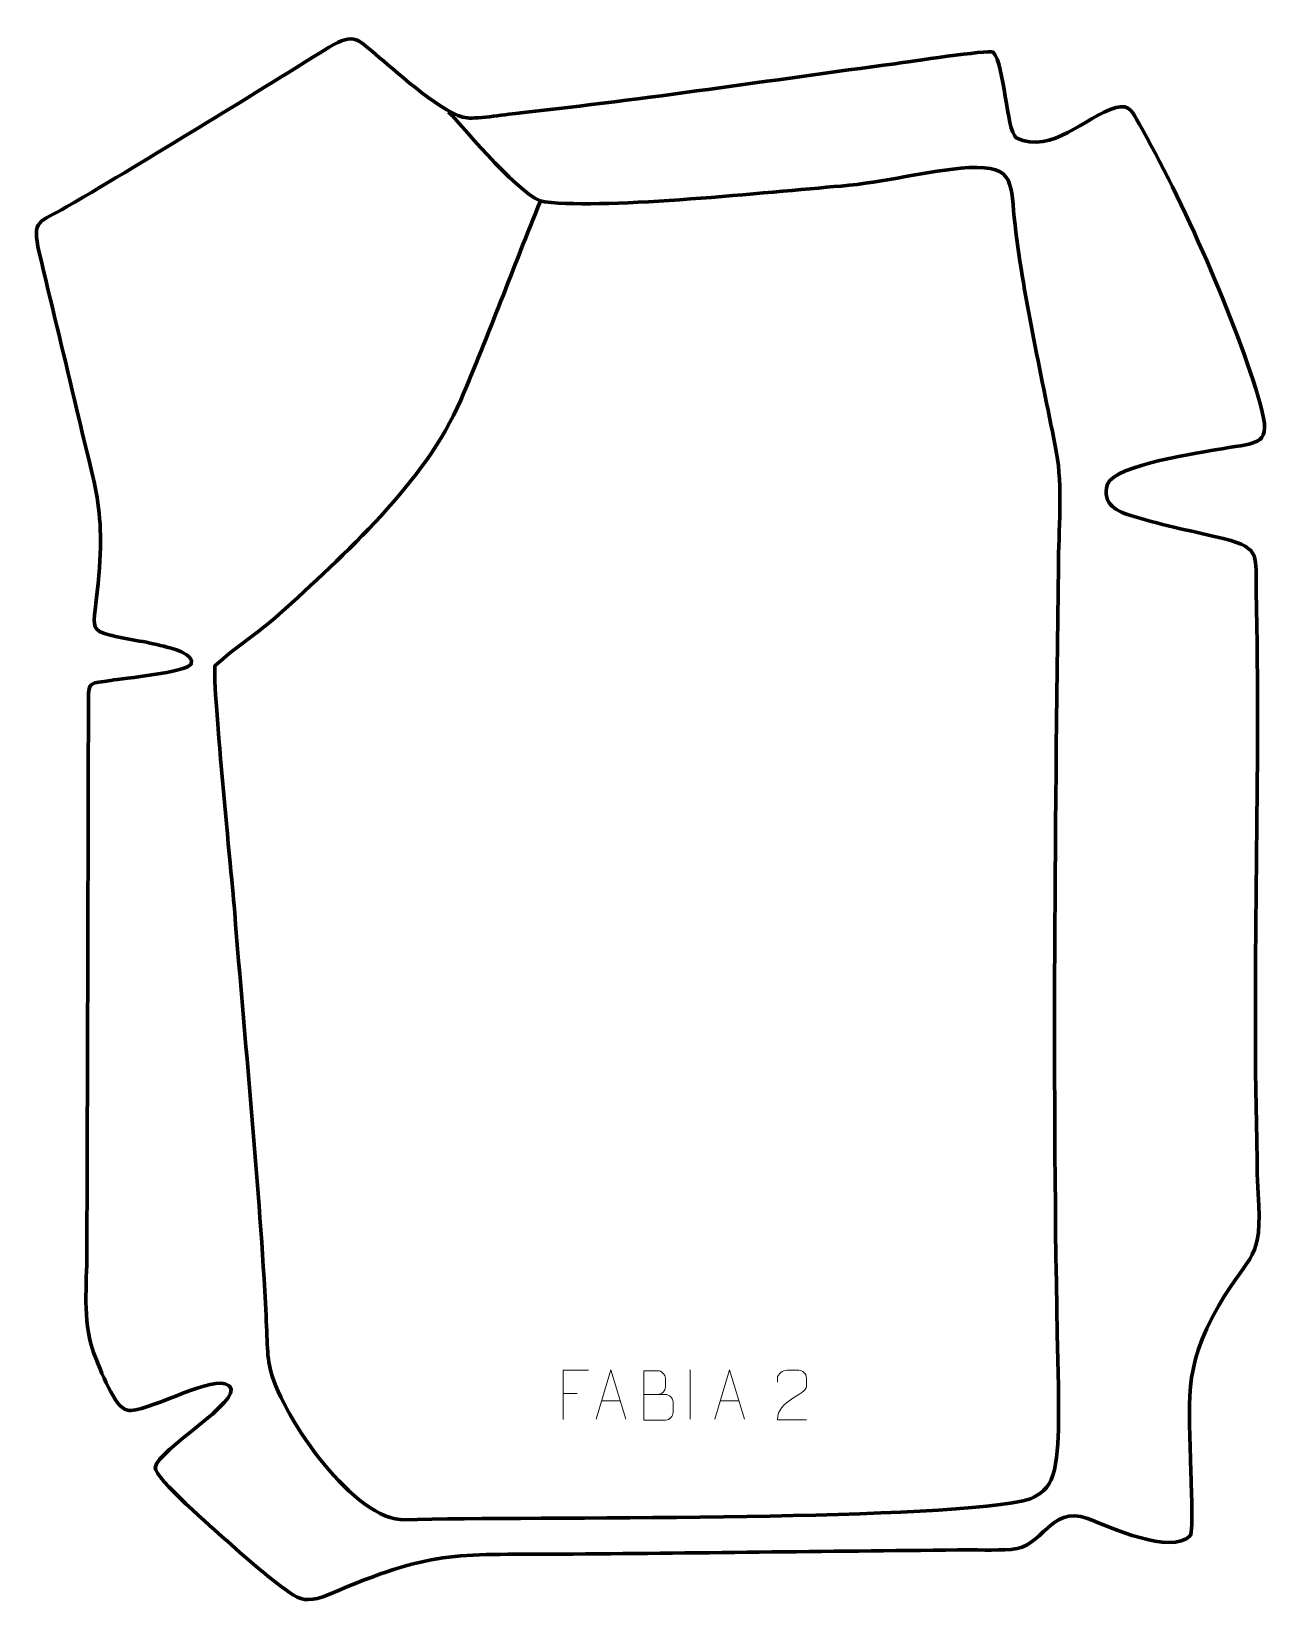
# Model space of a CAD drawing. Header units: millimetres. Extents: x -630 to -4, y -83 to 710.
import ezdxf

# ---------------------------------------------------------------- set-up
doc = ezdxf.new("R2010")
doc.units = ezdxf.units.MM
doc.header["$MEASUREMENT"] = 0
doc.layers.add('layer 1', color=7, linetype='Continuous', plot=False)
doc.layers.add('layer 3', color=7, linetype='Continuous')
doc.layers.add('layer 4', color=7, linetype='Continuous')

msp = doc.modelspace()

# ---------------------------------------------------------------- linework, layer by layer
at = {"layer": 'layer 1', "color": 250, "lineweight": 9}
for points, knots in [([(-348.6482, 33.7826), (-348.6482, 33.7826), (-361.5222, 33.7826), (-361.5222, 33.7826), (-361.5222, 33.7826), (-361.5222, 33.7826), (-361.5222, 8.829), (-361.5222, 8.829)], [0, 0, 0, 0, 0.33333333, 0.33333333, 0.33333333, 0.33333333, 1, 1, 1, 1]), ([(-344.8078, 9.0564), (-344.8078, 9.0564), (-337.4368, 34.0099), (-337.4368, 34.0099), (-337.4368, 34.0099), (-337.4368, 34.0099), (-329.8669, 9.0564), (-329.8669, 9.0564)], [0, 0, 0, 0, 0.33333333, 0.33333333, 0.33333333, 0.33333333, 1, 1, 1, 1]), ([(-320.7219, 21.5331), (-317.0833, 21.5335), (-313.4962, 21.5335), (-309.8568, 21.5331), (-309.8568, 21.5331), (-307.8814, 21.5158), (-305.9578, 19.7797), (-305.9578, 17.7301), (-305.9578, 17.7301), (-305.9582, 16.6015), (-305.9582, 13.5521), (-305.9578, 12.4232), (-305.9578, 12.4232), (-305.9402, 10.5653), (-307.4823, 8.5514), (-309.8038, 8.5683), (-309.8038, 8.5683), (-313.4436, 8.5687), (-317.083, 8.5687), (-320.7219, 8.5683), (-320.7219, 8.5683), (-320.7219, 16.8866), (-320.7219, 25.2044), (-320.7219, 33.5219), (-320.7219, 33.5219), (-318.3482, 33.5219), (-315.9741, 33.5219), (-313.5999, 33.5219), (-313.5999, 33.5219), (-311.9191, 33.5395), (-309.8223, 31.629), (-309.8046, 29.6666), (-309.8046, 29.6666), (-309.805, 27.6005), (-309.805, 27.4545), (-309.8046, 25.388), (-309.8046, 25.388), (-309.7873, 23.3219), (-311.6418, 21.5158), (-313.6518, 21.5331)], [0, 0, 0, 0, 0.09090909, 0.09090909, 0.09090909, 0.09090909, 0.18181818, 0.18181818, 0.18181818, 0.18181818, 0.27272727, 0.27272727, 0.27272727, 0.27272727, 0.36363636, 0.36363636, 0.36363636, 0.36363636, 0.45454545, 0.45454545, 0.45454545, 0.45454545, 0.54545455, 0.54545455, 0.54545455, 0.54545455, 0.63636364, 0.63636364, 0.63636364, 0.63636364, 0.72727273, 0.72727273, 0.72727273, 0.72727273, 0.81818182, 0.81818182, 0.81818182, 0.81818182, 1, 1, 1, 1]), ([(-284.8078, 9.0564), (-284.8078, 9.0564), (-277.4368, 34.0099), (-277.4368, 34.0099), (-277.4368, 34.0099), (-277.4368, 34.0099), (-269.8669, 9.0564), (-269.8669, 9.0564)], [0, 0, 0, 0, 0.33333333, 0.33333333, 0.33333333, 0.33333333, 1, 1, 1, 1]), ([(-238.5251, 8.7324), (-243.4395, 8.7327), (-248.3539, 8.7327), (-253.268, 8.7324), (-253.268, 8.7324), (-253.268, 18.6647), (-238.617, 21.3059), (-238.5251, 25.6162), (-238.5251, 25.6162), (-238.5254, 27.0403), (-238.5254, 28.464), (-238.5251, 29.8873), (-238.5251, 29.8873), (-238.542, 31.9644), (-240.6648, 33.6892), (-242.3358, 33.7065), (-242.3358, 33.7065), (-244.409, 33.7061), (-246.4819, 33.7061), (-248.5543, 33.7065), (-248.5543, 33.7065), (-250.3764, 33.723), (-253.2011, 31.9309), (-253.268, 29.8373), (-253.268, 29.8373), (-253.268, 29.8373), (-253.268, 27.7825), (-253.268, 27.7825)], [0, 0, 0, 0, 0.125, 0.125, 0.125, 0.125, 0.25, 0.25, 0.25, 0.25, 0.375, 0.375, 0.375, 0.375, 0.5, 0.5, 0.5, 0.5, 0.625, 0.625, 0.625, 0.625, 0.75, 0.75, 0.75, 0.75, 1, 1, 1, 1])]:
    msp.add_open_spline(points, degree=3, knots=knots, dxfattribs=at)
for points in [[(-297.3373, 34.0202), (-297.3373, 34.0202), (-297.3373, 9.0461), (-297.3373, 9.0461)], [(-361.5222, 21.9029), (-361.5222, 21.9029), (-354.3541, 21.9029), (-354.3541, 21.9029)], [(-342.0852, 18.3058), (-342.0852, 18.3058), (-332.5895, 18.3058), (-332.5895, 18.3058)], [(-282.0852, 18.3058), (-282.0852, 18.3058), (-272.5895, 18.3058), (-272.5895, 18.3058)]]:
    msp.add_open_spline(points, degree=3, dxfattribs=at)
at = {"layer": 'layer 3', "color": 142, "lineweight": 158}
msp.add_open_spline([(-419.3177, 669.6948), (-410.2994, 660.1794), (-382.2077, 625.6818), (-370.7937, 624.1267), (-370.7937, 624.1267), (-337.076, 620.4395), (-258.2012, 629.1866), (-221.0464, 632.17), (-221.0464, 632.17), (-199.3404, 634.0228), (-177.732, 640.0004), (-156.5965, 641.4841), (-156.5965, 641.4841), (-132.4845, 642.7843), (-135.5525, 632.9577), (-133.195, 612.5151), (-133.195, 612.5151), (-128.4623, 573.2137), (-119.6014, 535.9264), (-112.2294, 497.2203), (-112.2294, 497.2203), (-109.2118, 481.3767), (-111.1067, 456.9582), (-111.306, 440.0762), (-111.306, 440.0762), (-112.9653, 299.5721), (-114.6502, 166.4219), (-111.276, 25.6985), (-111.276, 25.6985), (-111.433, 13.4528), (-109.822, -13.8923), (-116.0339, -23.7804), (-116.0339, -23.7804), (-119.4447, -28.6465), (-123.9958, -31.2547), (-129.1591, -32.2908), (-129.1591, -32.2908), (-181.4621, -42.7857), (-376.3157, -40.0624), (-441.4647, -41.8109), (-441.4647, -41.8109), (-466.8445, -42.4921), (-502.5443, 9.0108), (-509.1651, 33.1604), (-509.1651, 33.1604), (-511.4059, 41.3337), (-510.8819, 50.0419), (-511.8602, 67.653), (-511.8602, 67.653), (-515.4954, 133.0919), (-522.2311, 199.5773), (-527.4137, 265.0703), (-527.4137, 265.0703), (-528.534, 279.2237), (-539.4988, 387.2766), (-537.1941, 389.9254), (-537.1941, 389.9254), (-526.9304, 399.2387), (-515.5083, 406.2728), (-504.9581, 415.8023), (-504.9581, 415.8023), (-472.1748, 445.4139), (-430.9279, 482.9223), (-413.2365, 523.8947), (-413.2365, 523.8947), (-399.2351, 556.9271), (-386.4975, 591.2244), (-372.9928, 624.5897)], degree=3, knots=[0, 0, 0, 0, 0.05555556, 0.05555556, 0.05555556, 0.05555556, 0.11111111, 0.11111111, 0.11111111, 0.11111111, 0.16666667, 0.16666667, 0.16666667, 0.16666667, 0.22222222, 0.22222222, 0.22222222, 0.22222222, 0.27777778, 0.27777778, 0.27777778, 0.27777778, 0.33333333, 0.33333333, 0.33333333, 0.33333333, 0.38888889, 0.38888889, 0.38888889, 0.38888889, 0.44444444, 0.44444444, 0.44444444, 0.44444444, 0.5, 0.5, 0.5, 0.5, 0.55555556, 0.55555556, 0.55555556, 0.55555556, 0.61111111, 0.61111111, 0.61111111, 0.61111111, 0.66666667, 0.66666667, 0.66666667, 0.66666667, 0.72222222, 0.72222222, 0.72222222, 0.72222222, 0.77777778, 0.77777778, 0.77777778, 0.77777778, 0.83333333, 0.83333333, 0.83333333, 0.83333333, 0.88888889, 0.88888889, 0.88888889, 0.88888889, 1, 1, 1, 1], dxfattribs=at)
at = {"layer": 'layer 4', "color": 242, "lineweight": 158}
msp.add_open_spline([(-479.602, 702.3664), (-466.6927, 710.3377), (-465.0222, 706.0024), (-454.192, 697.0472), (-454.192, 697.0472), (-444.7412, 689.1464), (-421.342, 667.7648), (-409.8253, 666.601), (-409.8253, 666.601), (-404.667, 666.0797), (-389.072, 668.5591), (-382.8169, 669.217), (-382.8169, 669.217), (-319.7366, 676.0118), (-256.6511, 685.6989), (-193.6935, 694.0102), (-193.6935, 694.0102), (-187.4586, 694.8575), (-146.6027, 701.151), (-144.2675, 699.88), (-144.2675, 699.88), (-138.3393, 693.1806), (-137.7002, 661.154), (-132.6449, 656.5605), (-132.6449, 656.5605), (-114.0864, 647.8615), (-98.4401, 667.1735), (-82.1162, 671.8289), (-82.1162, 671.8289), (-75.0505, 673.844), (-73.7791, 669.2237), (-70.5263, 663.5902), (-70.5263, 663.5902), (-49.2044, 626.6629), (-21.2052, 563.5671), (-9.1838, 521.6522), (-9.1838, 521.6522), (-3.5878, 500.9488), (-9.3627, 502.9045), (-28.6136, 499.3778), (-28.6136, 499.3778), (-39.4722, 497.4593), (-82.5076, 491.4043), (-86.5161, 481.5715), (-86.5161, 481.5715), (-89.3335, 470.8946), (-82.0237, 467.9264), (-73.037, 465.1345), (-73.037, 465.1345), (-57.4338, 460.4361), (-42.9874, 457.6873), (-27.4051, 453.8575), (-27.4051, 453.8575), (-8.4799, 449.206), (-11.8249, 444.4702), (-11.398, 427.2782), (-11.398, 427.2782), (-9.0971, 334.619), (-13.4133, 242.1252), (-11.0581, 149.6921), (-11.0581, 149.6921), (-10.8273, 140.8167), (-10.981, 131.7719), (-10.4006, 122.9242), (-10.4006, 122.9242), (-8.0324, 88.7505), (-13.9131, 94.2867), (-30.3094, 66.407), (-30.3094, 66.407), (-49.0552, 33.318), (-44.8285, 18.379), (-44.4018, -17.7287), (-44.4018, -17.7287), (-44.24, -22.7285), (-42.9309, -47.0921), (-44.7522, -49.871), (-44.7522, -49.871), (-54.5063, -59.8169), (-85.4333, -45.4668), (-96.5062, -41.1661), (-96.5062, -41.1661), (-116.3923, -34.5965), (-118.462, -55.8458), (-135.1641, -56.8396), (-135.1641, -56.8396), (-143.3662, -57.3276), (-153.6043, -57.0032), (-162.0594, -57.0886), (-162.0594, -57.0886), (-228.9441, -57.7641), (-295.8268, -58.6151), (-362.7122, -59.2365), (-362.7122, -59.2365), (-417.7931, -59.4768), (-427.3231, -57.1969), (-479.7678, -79.5222), (-479.7678, -79.5222), (-488.3641, -83.1815), (-492.915, -82.8543), (-497.646, -79.939), (-497.646, -79.939), (-508.0447, -73.3037), (-523.3534, -59.5506), (-532.7693, -51.2197), (-532.7693, -51.2197), (-537.1345, -47.3575), (-568.153, -20.3607), (-567.5744, -15.518), (-567.5744, -15.518), (-566.4757, -6.3221), (-523.1089, 18.2963), (-529.8289, 25.5349), (-529.8289, 25.5349), (-529.8289, 25.5349), (-530.4573, 26.067), (-530.4573, 26.067), (-530.4573, 26.067), (-538.5751, 31.6264), (-567.3612, 14.238), (-579.9223, 13.4521), (-579.9223, 13.4521), (-581.2343, 13.4293), (-581.603, 13.5256), (-582.8061, 13.9177), (-582.8061, 13.9177), (-589.044, 16.8943), (-596.421, 36.7582), (-599.236, 44.334), (-599.236, 44.334), (-604.1413, 58.6756), (-602.1737, 77.4554), (-602.0772, 92.6087), (-602.0772, 92.6087), (-601.8189, 186.0345), (-601.4262, 279.4369), (-601.321, 372.8657), (-601.321, 372.8657), (-601.251, 382.2915), (-600.0898, 380.7321), (-590.0286, 382.3713), (-590.0286, 382.3713), (-583.5947, 383.3552), (-551.9593, 386.4726), (-549.3821, 390.5693), (-549.3821, 390.5693), (-547.1525, 395.7522), (-560.0657, 398.7661), (-563.2557, 399.6235), (-563.2557, 399.6235), (-572.6036, 402.1357), (-582.1058, 403.039), (-591.0034, 405.4062), (-591.0034, 405.4062), (-599.0603, 407.5498), (-598.9037, 409.9239), (-597.9115, 418.0854), (-597.9115, 418.0854), (-591.5025, 469.4192), (-597.1322, 475.4049), (-608.4002, 524.1539), (-608.4002, 524.1539), (-614.1622, 549.0524), (-620.3461, 573.8227), (-626.1685, 598.6821), (-626.1685, 598.6821), (-630.0988, 615.463), (-626.1177, 613.5988), (-612.3861, 621.6158), (-612.3861, 621.6158), (-567.6581, 647.73), (-523.6665, 675.1518), (-479.602, 702.3664)], degree=3, knots=[0, 0, 0, 0, 0.02272727, 0.02272727, 0.02272727, 0.02272727, 0.04545455, 0.04545455, 0.04545455, 0.04545455, 0.06818182, 0.06818182, 0.06818182, 0.06818182, 0.09090909, 0.09090909, 0.09090909, 0.09090909, 0.11363636, 0.11363636, 0.11363636, 0.11363636, 0.13636364, 0.13636364, 0.13636364, 0.13636364, 0.15909091, 0.15909091, 0.15909091, 0.15909091, 0.18181818, 0.18181818, 0.18181818, 0.18181818, 0.20454545, 0.20454545, 0.20454545, 0.20454545, 0.22727273, 0.22727273, 0.22727273, 0.22727273, 0.25, 0.25, 0.25, 0.25, 0.27272727, 0.27272727, 0.27272727, 0.27272727, 0.29545455, 0.29545455, 0.29545455, 0.29545455, 0.31818182, 0.31818182, 0.31818182, 0.31818182, 0.34090909, 0.34090909, 0.34090909, 0.34090909, 0.36363636, 0.36363636, 0.36363636, 0.36363636, 0.38636364, 0.38636364, 0.38636364, 0.38636364, 0.40909091, 0.40909091, 0.40909091, 0.40909091, 0.43181818, 0.43181818, 0.43181818, 0.43181818, 0.45454545, 0.45454545, 0.45454545, 0.45454545, 0.47727273, 0.47727273, 0.47727273, 0.47727273, 0.5, 0.5, 0.5, 0.5, 0.52272727, 0.52272727, 0.52272727, 0.52272727, 0.54545455, 0.54545455, 0.54545455, 0.54545455, 0.56818182, 0.56818182, 0.56818182, 0.56818182, 0.59090909, 0.59090909, 0.59090909, 0.59090909, 0.61363636, 0.61363636, 0.61363636, 0.61363636, 0.63636364, 0.63636364, 0.63636364, 0.63636364, 0.65909091, 0.65909091, 0.65909091, 0.65909091, 0.68181818, 0.68181818, 0.68181818, 0.68181818, 0.70454545, 0.70454545, 0.70454545, 0.70454545, 0.72727273, 0.72727273, 0.72727273, 0.72727273, 0.75, 0.75, 0.75, 0.75, 0.77272727, 0.77272727, 0.77272727, 0.77272727, 0.79545455, 0.79545455, 0.79545455, 0.79545455, 0.81818182, 0.81818182, 0.81818182, 0.81818182, 0.84090909, 0.84090909, 0.84090909, 0.84090909, 0.86363636, 0.86363636, 0.86363636, 0.86363636, 0.88636364, 0.88636364, 0.88636364, 0.88636364, 0.90909091, 0.90909091, 0.90909091, 0.90909091, 0.93181818, 0.93181818, 0.93181818, 0.93181818, 0.95454545, 0.95454545, 0.95454545, 0.95454545, 1, 1, 1, 1], dxfattribs=at)

doc.saveas('drawing.dxf')
